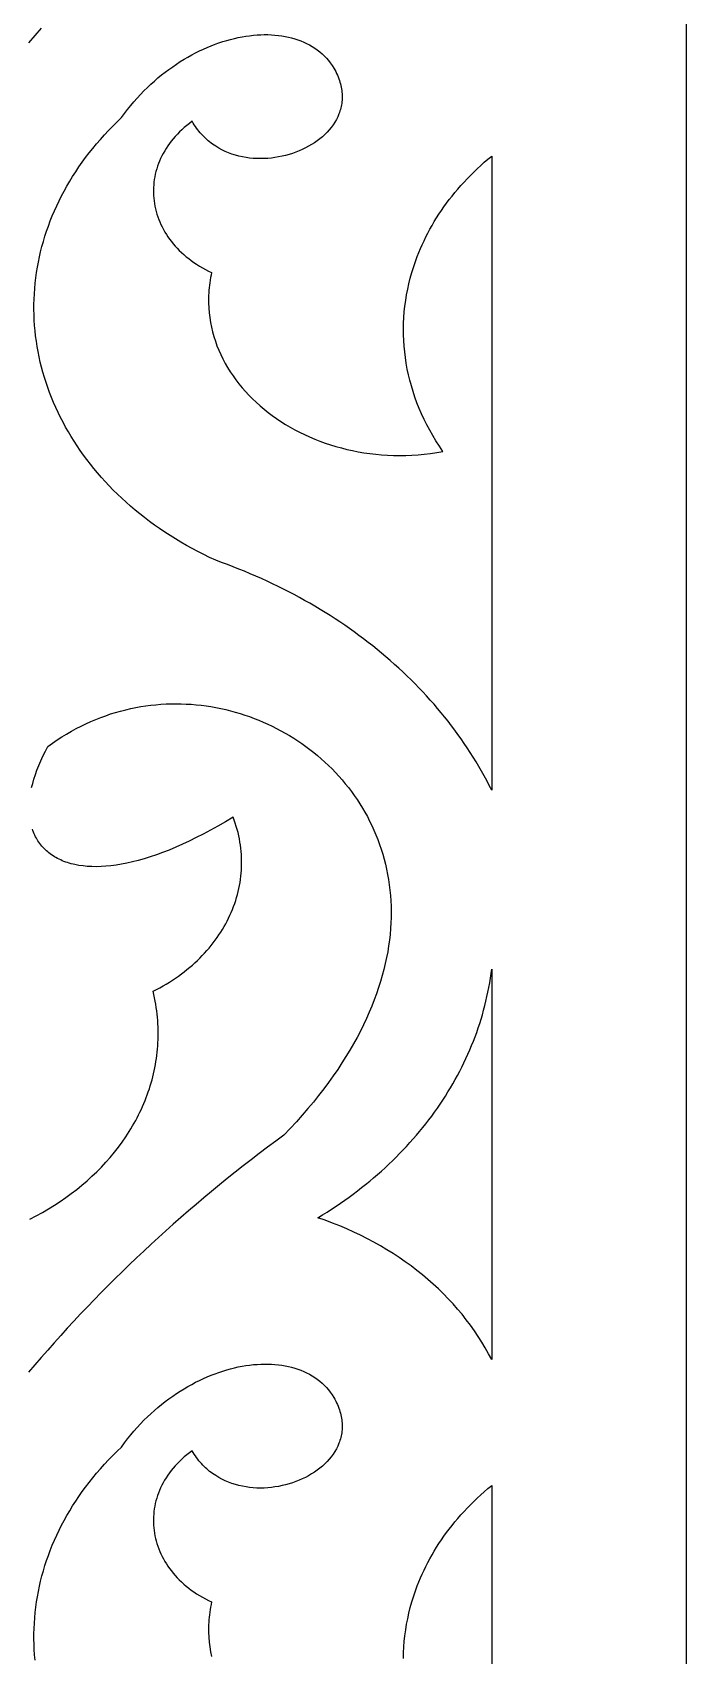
# Model space of a CAD drawing. Extents: x 2404 to 3052, y -2673 to -933.
# Drawn here: x 2553.3 to 2654, y -2242.5 to -1992.9 of the extents above; entities that cross this region are included whole.
import ezdxf

# ---------------------------------------------------------------- set-up
doc = ezdxf.new("R2010")
doc.units = 0
doc.layers.add('LAYER_1', color=18, linetype='CONTINUOUS')

msp = doc.modelspace()

# ---------------------------------------------------------------- linework, layer by layer
at = {"layer": 'LAYER_1'}
for points in [[(2404.01, -2673.09), (2654.01, -2673.09), (2654.01, -933.09), (2404.01, -933.09)], [(2567.02, -2005.95), (2567.48, -2005.32), (2567.96, -2004.7), (2568.44, -2004.1), (2568.94, -2003.51), (2569.44, -2002.94), (2569.95, -2002.39), (2570.48, -2001.85), (2571.01, -2001.32), (2571.54, -2000.82), (2572.09, -2000.33), (2572.64, -1999.85), (2573.2, -1999.39), (2573.76, -1998.95), (2574.33, -1998.53), (2574.91, -1998.12), (2575.49, -1997.72), (2576.07, -1997.34), (2576.66, -1996.98), (2577.25, -1996.64), (2577.84, -1996.31), (2578.43, -1996), (2579.03, -1995.7), (2579.63, -1995.42), (2580.23, -1995.16), (2580.83, -1994.91), (2581.43, -1994.68), (2582.03, -1994.47), (2582.62, -1994.27), (2583.22, -1994.09), (2583.82, -1993.92), (2584.41, -1993.78), (2585, -1993.65), (2585.59, -1993.53), (2586.17, -1993.43), (2586.75, -1993.35), (2587.32, -1993.29), (2587.89, -1993.24), (2588.45, -1993.21), (2589.01, -1993.19), (2589.56, -1993.19), (2590.11, -1993.21), (2590.65, -1993.25), (2591.18, -1993.3), (2591.7, -1993.37), (2592.21, -1993.46), (2592.72, -1993.56), (2593.21, -1993.68), (2593.69, -1993.82), (2594.17, -1993.97), (2594.63, -1994.14), (2595.08, -1994.33), (2595.52, -1994.53), (2595.95, -1994.76), (2596.36, -1995), (2596.77, -1995.25), (2597.15, -1995.52), (2597.53, -1995.82), (2597.89, -1996.12), (2598.23, -1996.45), (2598.56, -1996.79), (2598.87, -1997.15), (2599.17, -1997.53), (2599.45, -1997.92), (2599.71, -1998.33), (2599.86, -1998.61), (2600.01, -1998.88), (2600.14, -1999.15), (2600.26, -1999.42), (2600.37, -1999.69), (2600.48, -1999.96), (2600.57, -2000.23), (2600.65, -2000.49), (2600.72, -2000.76), (2600.79, -2001.02), (2600.84, -2001.28), (2600.89, -2001.54), (2600.93, -2001.79), (2600.96, -2002.05), (2600.97, -2002.3), (2600.99, -2002.55), (2600.99, -2002.8), (2600.98, -2003.04), (2600.97, -2003.29), (2600.95, -2003.53), (2600.92, -2003.77), (2600.88, -2004), (2600.83, -2004.24), (2600.78, -2004.47), (2600.72, -2004.7), (2600.65, -2004.93), (2600.58, -2005.15), (2600.49, -2005.38), (2600.31, -2005.81), (2600.1, -2006.24), (2599.86, -2006.65), (2599.59, -2007.06), (2599.31, -2007.45), (2599, -2007.82), (2598.67, -2008.19), (2598.31, -2008.54), (2597.94, -2008.88), (2597.55, -2009.21), (2597.14, -2009.52), (2596.71, -2009.81), (2596.27, -2010.1), (2595.82, -2010.36), (2595.35, -2010.61), (2594.86, -2010.85), (2594.37, -2011.06), (2593.86, -2011.26), (2593.34, -2011.45), (2592.82, -2011.61), (2592.29, -2011.76), (2591.75, -2011.89), (2591.2, -2012), (2590.65, -2012.09), (2590.1, -2012.16), (2589.54, -2012.22), (2588.98, -2012.25), (2588.42, -2012.26), (2587.86, -2012.25), (2587.3, -2012.22), (2586.75, -2012.16), (2586.19, -2012.09), (2585.64, -2011.99), (2585.1, -2011.87), (2584.56, -2011.73), (2584.03, -2011.56), (2583.51, -2011.37), (2582.99, -2011.15), (2582.49, -2010.91), (2582, -2010.65), (2581.52, -2010.36), (2581.05, -2010.04), (2580.82, -2009.87), (2580.59, -2009.69), (2580.37, -2009.51), (2580.16, -2009.32), (2579.94, -2009.13), (2579.73, -2008.93), (2579.53, -2008.72), (2579.33, -2008.5), (2579.13, -2008.28), (2578.94, -2008.05), (2578.75, -2007.81), (2578.57, -2007.57), (2578.4, -2007.32), (2578.22, -2007.06), (2578.06, -2006.8), (2577.9, -2006.52), (2577.48, -2006.83), (2577.08, -2007.15), (2576.69, -2007.48), (2576.32, -2007.81), (2575.96, -2008.15), (2575.62, -2008.49), (2575.3, -2008.84), (2574.99, -2009.2), (2574.69, -2009.56), (2574.41, -2009.93), (2574.15, -2010.3), (2573.9, -2010.68), (2573.67, -2011.06), (2573.45, -2011.45), (2573.24, -2011.84), (2573.05, -2012.23), (2572.88, -2012.63), (2572.72, -2013.03), (2572.57, -2013.43), (2572.45, -2013.83), (2572.33, -2014.24), (2572.23, -2014.65), (2572.15, -2015.06), (2572.07, -2015.47), (2572.02, -2015.88), (2571.98, -2016.29), (2571.95, -2016.71), (2571.94, -2017.12), (2571.94, -2017.53), (2571.96, -2017.95), (2571.99, -2018.36), (2572.04, -2018.77), (2572.1, -2019.18), (2572.17, -2019.59), (2572.26, -2020), (2572.36, -2020.4), (2572.48, -2020.81), (2572.61, -2021.21), (2572.76, -2021.6), (2572.92, -2022), (2573.09, -2022.39), (2573.28, -2022.77), (2573.48, -2023.16), (2573.7, -2023.54), (2573.93, -2023.91), (2574.17, -2024.28), (2574.43, -2024.64), (2574.7, -2025), (2574.99, -2025.35), (2575.28, -2025.7), (2575.6, -2026.04), (2575.92, -2026.38), (2576.26, -2026.7), (2576.62, -2027.02), (2576.98, -2027.34), (2577.37, -2027.64), (2577.76, -2027.94), (2578.17, -2028.23), (2578.59, -2028.51), (2579.02, -2028.78), (2579.47, -2029.04), (2579.93, -2029.29), (2580.41, -2029.54), (2580.9, -2029.77), (2580.81, -2030.17), (2580.74, -2030.56), (2580.67, -2030.95), (2580.61, -2031.34), (2580.56, -2031.74), (2580.52, -2032.12), (2580.49, -2032.51), (2580.46, -2032.9), (2580.44, -2033.29), (2580.43, -2033.67), (2580.43, -2034.05), (2580.43, -2034.44), (2580.46, -2035.2), (2580.52, -2035.95), (2580.61, -2036.7), (2580.72, -2037.44), (2580.87, -2038.17), (2581.04, -2038.9), (2581.24, -2039.61), (2581.47, -2040.32), (2581.72, -2041.02), (2582, -2041.72), (2582.31, -2042.4), (2582.63, -2043.07), (2582.99, -2043.74), (2583.36, -2044.39), (2583.77, -2045.03), (2584.19, -2045.66), (2584.63, -2046.28), (2585.1, -2046.89), (2585.59, -2047.48), (2586.1, -2048.07), (2586.63, -2048.64), (2587.19, -2049.19), (2587.76, -2049.73), (2588.35, -2050.26), (2588.96, -2050.78), (2589.58, -2051.28), (2590.23, -2051.76), (2590.89, -2052.23), (2591.57, -2052.68), (2592.27, -2053.12), (2592.98, -2053.54), (2593.71, -2053.94), (2594.45, -2054.33), (2595.21, -2054.7), (2595.98, -2055.05), (2596.76, -2055.38), (2597.56, -2055.7), (2598.37, -2055.99), (2599.19, -2056.26), (2600.03, -2056.52), (2600.87, -2056.75), (2601.73, -2056.97), (2602.59, -2057.16), (2603.47, -2057.33), (2604.35, -2057.48), (2605.25, -2057.61), (2606.15, -2057.72), (2607.06, -2057.8), (2607.98, -2057.86), (2608.91, -2057.9), (2609.84, -2057.91), (2610.78, -2057.9), (2611.72, -2057.86), (2612.67, -2057.8), (2613.62, -2057.72), (2614.58, -2057.61), (2615.54, -2057.47), (2616.5, -2057.3), (2615.96, -2056.5), (2615.43, -2055.68), (2614.94, -2054.86), (2614.47, -2054.03), (2614.03, -2053.19), (2613.61, -2052.35), (2613.22, -2051.51), (2612.85, -2050.66), (2612.51, -2049.8), (2612.2, -2048.95), (2611.91, -2048.08), (2611.65, -2047.22), (2611.42, -2046.35), (2611.21, -2045.48), (2611.02, -2044.61), (2610.86, -2043.73), (2610.73, -2042.85), (2610.62, -2041.98), (2610.54, -2041.1), (2610.48, -2040.22), (2610.44, -2039.34), (2610.44, -2038.46), (2610.45, -2037.58), (2610.5, -2036.71), (2610.56, -2035.83), (2610.65, -2034.96), (2610.77, -2034.08), (2610.91, -2033.22), (2611.08, -2032.35), (2611.27, -2031.49), (2611.48, -2030.63), (2611.72, -2029.77), (2611.91, -2029.15), (2612.11, -2028.54), (2612.33, -2027.92), (2612.55, -2027.31), (2612.79, -2026.7), (2613.05, -2026.1), (2613.31, -2025.49), (2613.59, -2024.9), (2613.88, -2024.3), (2614.18, -2023.71), (2614.5, -2023.12), (2614.83, -2022.53), (2615.17, -2021.95), (2615.52, -2021.38), (2615.89, -2020.8), (2616.27, -2020.24), (2616.66, -2019.67), (2617.06, -2019.11), (2617.48, -2018.56), (2617.91, -2018.01), (2618.35, -2017.47), (2618.8, -2016.93), (2619.27, -2016.39), (2619.75, -2015.87), (2620.24, -2015.34), (2620.74, -2014.83), (2621.25, -2014.32), (2621.78, -2013.81), (2622.32, -2013.31), (2622.87, -2012.82), (2623.43, -2012.34), (2624.01, -2011.86), (2624.01, -2029.77), (2624.01, -2109.38), (2623.63, -2108.64), (2623.25, -2107.9), (2622.85, -2107.17), (2622.44, -2106.45), (2622.03, -2105.72), (2621.6, -2105.01), (2621.16, -2104.29), (2620.71, -2103.59), (2620.26, -2102.89), (2619.79, -2102.19), (2619.31, -2101.5), (2618.82, -2100.81), (2618.32, -2100.13), (2617.81, -2099.46), (2617.3, -2098.79), (2616.77, -2098.12), (2616.23, -2097.46), (2615.68, -2096.81), (2615.13, -2096.17), (2614.56, -2095.52), (2613.99, -2094.89), (2613.4, -2094.26), (2612.81, -2093.64), (2612.21, -2093.02), (2611.59, -2092.41), (2610.97, -2091.8), (2610.34, -2091.2), (2609.71, -2090.61), (2609.06, -2090.03), (2608.4, -2089.45), (2607.74, -2088.87), (2607.07, -2088.31), (2606.39, -2087.75), (2605.7, -2087.19), (2605, -2086.65), (2604.29, -2086.11), (2603.58, -2085.57), (2602.86, -2085.05), (2602.13, -2084.53), (2601.39, -2084.02), (2600.64, -2083.51), (2599.89, -2083.02), (2599.13, -2082.53), (2598.36, -2082.04), (2597.59, -2081.57), (2596.8, -2081.1), (2596.01, -2080.64), (2595.21, -2080.19), (2594.41, -2079.74), (2593.6, -2079.3), (2592.78, -2078.88), (2591.95, -2078.45), (2591.12, -2078.04), (2590.28, -2077.63), (2589.43, -2077.24), (2588.58, -2076.85), (2587.72, -2076.46), (2586.85, -2076.09), (2585.98, -2075.72), (2585.1, -2075.37), (2584.21, -2075.02), (2583.32, -2074.68), (2582.42, -2074.35), (2581.52, -2074.02), (2580.59, -2073.59), (2579.68, -2073.14), (2578.78, -2072.68), (2577.89, -2072.21), (2577.02, -2071.73), (2576.17, -2071.24), (2575.33, -2070.73), (2574.5, -2070.22), (2573.69, -2069.69), (2572.89, -2069.15), (2572.11, -2068.6), (2571.34, -2068.04), (2570.59, -2067.47), (2569.86, -2066.89), (2569.14, -2066.3), (2568.43, -2065.7), (2567.74, -2065.1), (2567.06, -2064.48), (2566.4, -2063.85), (2565.76, -2063.22), (2565.13, -2062.58), (2564.52, -2061.92), (2563.92, -2061.27), (2563.34, -2060.6), (2562.78, -2059.92), (2562.23, -2059.24), (2561.69, -2058.55), (2561.18, -2057.85), (2560.68, -2057.15), (2560.19, -2056.44), (2559.72, -2055.72), (2559.27, -2055), (2558.84, -2054.27), (2558.42, -2053.53), (2558.02, -2052.79), (2557.63, -2052.05), (2557.26, -2051.3), (2556.91, -2050.54), (2556.58, -2049.78), (2556.26, -2049.01), (2555.96, -2048.24), (2555.68, -2047.47), (2555.41, -2046.69), (2555.16, -2045.91), (2554.93, -2045.12), (2554.72, -2044.33), (2554.52, -2043.54), (2554.35, -2042.74), (2554.19, -2041.94), (2554.04, -2041.14), (2553.92, -2040.34), (2553.81, -2039.53), (2553.72, -2038.73), (2553.65, -2037.92), (2553.6, -2037.11), (2553.56, -2036.29), (2553.55, -2035.48), (2553.55, -2034.67), (2553.57, -2033.85), (2553.61, -2033.03), (2553.67, -2032.22), (2553.74, -2031.4), (2553.84, -2030.59), (2553.95, -2029.77), (2554.08, -2028.97), (2554.23, -2028.17), (2554.4, -2027.37), (2554.58, -2026.57), (2554.78, -2025.77), (2555, -2024.98), (2555.24, -2024.19), (2555.5, -2023.4), (2555.77, -2022.62), (2556.06, -2021.84), (2556.37, -2021.06), (2556.7, -2020.29), (2557.05, -2019.52), (2557.41, -2018.76), (2557.79, -2018), (2558.19, -2017.24), (2558.61, -2016.49), (2559.05, -2015.74), (2559.5, -2015), (2559.97, -2014.27), (2560.46, -2013.54), (2560.97, -2012.82), (2561.49, -2012.1), (2562.04, -2011.39), (2562.6, -2010.68), (2563.17, -2009.98), (2563.77, -2009.29), (2564.39, -2008.61), (2565.02, -2007.93), (2565.67, -2007.27), (2566.34, -2006.61)], [(2624.01, -2196.95), (2623.53, -2196.04), (2623.02, -2195.14), (2622.49, -2194.24), (2621.93, -2193.37), (2621.35, -2192.5), (2620.74, -2191.65), (2620.1, -2190.81), (2619.45, -2189.98), (2618.76, -2189.17), (2618.06, -2188.37), (2617.33, -2187.59), (2616.57, -2186.82), (2615.8, -2186.07), (2615, -2185.33), (2614.18, -2184.61), (2613.34, -2183.9), (2612.48, -2183.22), (2611.6, -2182.55), (2610.69, -2181.89), (2609.77, -2181.26), (2608.83, -2180.64), (2607.87, -2180.04), (2606.88, -2179.46), (2605.89, -2178.9), (2604.87, -2178.35), (2603.83, -2177.83), (2602.78, -2177.33), (2601.71, -2176.84), (2600.62, -2176.38), (2599.52, -2175.94), (2598.4, -2175.52), (2597.27, -2175.12), (2597.98, -2174.69), (2598.68, -2174.25), (2599.37, -2173.8), (2600.06, -2173.35), (2600.73, -2172.89), (2601.4, -2172.43), (2602.06, -2171.96), (2602.71, -2171.48), (2603.35, -2170.99), (2603.99, -2170.5), (2604.61, -2170), (2605.23, -2169.5), (2605.84, -2168.99), (2606.44, -2168.48), (2607.03, -2167.96), (2607.61, -2167.43), (2608.18, -2166.9), (2608.74, -2166.36), (2609.3, -2165.81), (2609.84, -2165.26), (2610.38, -2164.71), (2610.9, -2164.15), (2611.42, -2163.58), (2611.93, -2163.01), (2612.43, -2162.44), (2612.92, -2161.86), (2613.4, -2161.27), (2613.87, -2160.68), (2614.33, -2160.09), (2614.78, -2159.49), (2615.22, -2158.88), (2615.65, -2158.27), (2616.07, -2157.66), (2616.49, -2157.04), (2616.89, -2156.42), (2617.28, -2155.79), (2617.66, -2155.16), (2618.04, -2154.53), (2618.4, -2153.89), (2618.75, -2153.25), (2619.09, -2152.6), (2619.42, -2151.95), (2619.74, -2151.3), (2620.05, -2150.64), (2620.35, -2149.98), (2620.64, -2149.32), (2620.92, -2148.65), (2621.19, -2147.98), (2621.45, -2147.31), (2621.7, -2146.63), (2621.93, -2145.95), (2622.16, -2145.27), (2622.37, -2144.59), (2622.58, -2143.9), (2622.77, -2143.21), (2622.95, -2142.51), (2623.12, -2141.82), (2623.28, -2141.12), (2623.43, -2140.42), (2623.57, -2139.72), (2623.7, -2139.01), (2623.81, -2138.3), (2623.92, -2137.59), (2624.01, -2136.88)]]:
    msp.add_lwpolyline(points, close=True, dxfattribs=at)
for points in [[(2554.67, -1992.19), (2553.69, -1993.32), (2552.73, -1994.46)], [(2553.19, -2108.99), (2553.35, -2108.33), (2553.54, -2107.66), (2553.76, -2106.97), (2554.01, -2106.28), (2554.29, -2105.57), (2554.59, -2104.86), (2554.93, -2104.13), (2555.3, -2103.4), (2555.7, -2102.66), (2556.41, -2102.15), (2557.13, -2101.65), (2557.86, -2101.19), (2558.58, -2100.74), (2559.32, -2100.31), (2560.06, -2099.91), (2560.8, -2099.52), (2561.55, -2099.16), (2562.31, -2098.82), (2563.06, -2098.5), (2563.82, -2098.2), (2564.59, -2097.92), (2565.35, -2097.66), (2566.12, -2097.42), (2566.89, -2097.21), (2567.67, -2097.01), (2568.44, -2096.83), (2569.22, -2096.67), (2569.99, -2096.53), (2570.77, -2096.41), (2571.55, -2096.31), (2572.33, -2096.23), (2573.1, -2096.17), (2573.88, -2096.12), (2574.66, -2096.1), (2575.43, -2096.09), (2576.21, -2096.1), (2576.98, -2096.13), (2577.75, -2096.17), (2578.52, -2096.24), (2579.28, -2096.32), (2580.05, -2096.42), (2580.8, -2096.53), (2581.56, -2096.67), (2582.31, -2096.82), (2583.06, -2096.98), (2583.8, -2097.17), (2584.54, -2097.37), (2585.27, -2097.58), (2586, -2097.82), (2586.72, -2098.06), (2587.43, -2098.33), (2588.14, -2098.61), (2588.84, -2098.9), (2589.54, -2099.21), (2590.22, -2099.54), (2590.9, -2099.88), (2591.57, -2100.23), (2592.24, -2100.6), (2592.89, -2100.99), (2593.54, -2101.39), (2594.18, -2101.8), (2594.8, -2102.22), (2595.42, -2102.67), (2596.03, -2103.12), (2596.62, -2103.59), (2597.21, -2104.07), (2597.78, -2104.56), (2598.35, -2105.07), (2598.9, -2105.59), (2599.44, -2106.12), (2599.97, -2106.67), (2600.48, -2107.23), (2600.98, -2107.8), (2601.47, -2108.38), (2601.95, -2108.97), (2602.41, -2109.58), (2602.86, -2110.2), (2603.29, -2110.83), (2603.71, -2111.47), (2604.11, -2112.12), (2604.5, -2112.78), (2604.87, -2113.45), (2605.22, -2114.14), (2605.56, -2114.83), (2605.89, -2115.54), (2606.19, -2116.25), (2606.48, -2116.98), (2606.75, -2117.71), (2607, -2118.45), (2607.24, -2119.21), (2607.45, -2119.97), (2607.65, -2120.74), (2607.83, -2121.52), (2607.99, -2122.32), (2608.13, -2123.11), (2608.25, -2123.92), (2608.35, -2124.74), (2608.42, -2125.56), (2608.48, -2126.39), (2608.52, -2127.23), (2608.53, -2128.08), (2608.52, -2128.94), (2608.49, -2129.8), (2608.44, -2130.67), (2608.36, -2131.55), (2608.27, -2132.43), (2608.14, -2133.32), (2608, -2134.22), (2607.83, -2135.13), (2607.63, -2136.04), (2607.41, -2136.95), (2607.17, -2137.88), (2606.9, -2138.8), (2606.61, -2139.74), (2606.28, -2140.68), (2605.94, -2141.62), (2605.56, -2142.57), (2605.16, -2143.53), (2604.74, -2144.49), (2604.28, -2145.45), (2603.8, -2146.42), (2603.29, -2147.4), (2602.75, -2148.37), (2602.18, -2149.36), (2601.58, -2150.34), (2600.95, -2151.33), (2600.3, -2152.33), (2599.61, -2153.32), (2598.89, -2154.32), (2598.15, -2155.33), (2597.37, -2156.33), (2596.56, -2157.34), (2595.72, -2158.35), (2594.84, -2159.37), (2593.94, -2160.38), (2593, -2161.4), (2592.03, -2162.42), (2590.76, -2163.36), (2589.5, -2164.3), (2588.24, -2165.25), (2586.99, -2166.2), (2585.75, -2167.17), (2584.52, -2168.14), (2583.3, -2169.11), (2582.09, -2170.09), (2580.88, -2171.08), (2579.69, -2172.08), (2578.5, -2173.08), (2577.32, -2174.08), (2576.15, -2175.1), (2574.99, -2176.12), (2573.84, -2177.14), (2572.7, -2178.18), (2571.57, -2179.21), (2570.44, -2180.26), (2569.33, -2181.31), (2568.22, -2182.36), (2567.12, -2183.43), (2566.03, -2184.49), (2564.95, -2185.57), (2563.88, -2186.65), (2562.82, -2187.73), (2561.77, -2188.83), (2560.73, -2189.92), (2559.7, -2191.03), (2558.67, -2192.13), (2557.66, -2193.25), (2556.65, -2194.37), (2555.66, -2195.49), (2554.67, -2196.62), (2553.69, -2197.76), (2552.73, -2198.9)], [(2552.92, -2175.35), (2553.89, -2174.84), (2554.84, -2174.32), (2555.77, -2173.78), (2556.69, -2173.22), (2557.58, -2172.64), (2558.45, -2172.04), (2559.3, -2171.42), (2560.13, -2170.78), (2560.94, -2170.12), (2561.72, -2169.45), (2562.48, -2168.76), (2563.22, -2168.05), (2563.94, -2167.33), (2564.63, -2166.59), (2565.29, -2165.84), (2565.93, -2165.07), (2566.54, -2164.29), (2567.13, -2163.49), (2567.69, -2162.68), (2567.96, -2162.27), (2568.22, -2161.86), (2568.48, -2161.44), (2568.73, -2161.02), (2568.97, -2160.6), (2569.21, -2160.17), (2569.44, -2159.74), (2569.66, -2159.31), (2569.87, -2158.88), (2570.08, -2158.44), (2570.27, -2158), (2570.47, -2157.56), (2570.65, -2157.11), (2570.82, -2156.66), (2570.99, -2156.21), (2571.15, -2155.76), (2571.31, -2155.31), (2571.45, -2154.85), (2571.59, -2154.39), (2571.72, -2153.93), (2571.84, -2153.46), (2571.95, -2153), (2572.06, -2152.53), (2572.16, -2152.06), (2572.25, -2151.58), (2572.33, -2151.11), (2572.4, -2150.63), (2572.46, -2150.16), (2572.52, -2149.68), (2572.57, -2149.2), (2572.6, -2148.71), (2572.63, -2148.23), (2572.65, -2147.74), (2572.67, -2147.25), (2572.67, -2146.77), (2572.67, -2146.28), (2572.65, -2145.78), (2572.63, -2145.29), (2572.6, -2144.8), (2572.55, -2144.3), (2572.5, -2143.81), (2572.44, -2143.31), (2572.38, -2142.81), (2572.3, -2142.31), (2572.21, -2141.81), (2572.11, -2141.31), (2572.01, -2140.81), (2571.89, -2140.31), (2572.41, -2140.04), (2572.92, -2139.77), (2573.42, -2139.48), (2573.92, -2139.19), (2574.4, -2138.9), (2574.87, -2138.59), (2575.34, -2138.28), (2575.79, -2137.96), (2576.24, -2137.64), (2576.68, -2137.31), (2577.1, -2136.97), (2577.52, -2136.62), (2577.93, -2136.27), (2578.32, -2135.92), (2578.71, -2135.55), (2579.09, -2135.19), (2579.46, -2134.81), (2579.81, -2134.43), (2580.16, -2134.05), (2580.5, -2133.66), (2580.82, -2133.26), (2581.14, -2132.86), (2581.45, -2132.46), (2581.74, -2132.05), (2582.03, -2131.63), (2582.3, -2131.21), (2582.57, -2130.79), (2582.82, -2130.36), (2583.06, -2129.93), (2583.29, -2129.5), (2583.51, -2129.06), (2583.72, -2128.62), (2583.92, -2128.17), (2584.11, -2127.72), (2584.28, -2127.27), (2584.45, -2126.82), (2584.6, -2126.36), (2584.74, -2125.9), (2584.87, -2125.44), (2584.99, -2124.98), (2585.1, -2124.51), (2585.19, -2124.04), (2585.27, -2123.57), (2585.35, -2123.1), (2585.41, -2122.62), (2585.45, -2122.15), (2585.49, -2121.67), (2585.51, -2121.19), (2585.52, -2120.72), (2585.52, -2120.24), (2585.51, -2119.75), (2585.48, -2119.27), (2585.45, -2118.79), (2585.4, -2118.31), (2585.33, -2117.83), (2585.26, -2117.35), (2585.17, -2116.86), (2585.07, -2116.38), (2584.96, -2115.9), (2584.83, -2115.42), (2584.69, -2114.94), (2584.54, -2114.46), (2584.37, -2113.98), (2584.19, -2113.51), (2583.02, -2114.22), (2581.87, -2114.89), (2580.73, -2115.52), (2579.62, -2116.12), (2578.53, -2116.68), (2577.45, -2117.21), (2576.4, -2117.7), (2575.37, -2118.16), (2574.35, -2118.58), (2573.36, -2118.97), (2572.39, -2119.32), (2571.44, -2119.64), (2570.51, -2119.93), (2569.61, -2120.19), (2568.72, -2120.41), (2567.86, -2120.61), (2567.02, -2120.77), (2566.2, -2120.9), (2565.4, -2121.01), (2564.63, -2121.08), (2563.88, -2121.13), (2563.15, -2121.15), (2562.44, -2121.14), (2561.76, -2121.1), (2561.1, -2121.03), (2560.47, -2120.94), (2559.86, -2120.83), (2559.56, -2120.76), (2559.27, -2120.69), (2558.99, -2120.61), (2558.71, -2120.52), (2558.44, -2120.43), (2558.17, -2120.33), (2557.91, -2120.22), (2557.66, -2120.11), (2557.41, -2120), (2557.17, -2119.88), (2556.93, -2119.75), (2556.71, -2119.61), (2556.48, -2119.47), (2556.27, -2119.33), (2556.06, -2119.18), (2555.85, -2119.02), (2555.66, -2118.86), (2555.47, -2118.7), (2555.28, -2118.52), (2555.1, -2118.35), (2554.93, -2118.16), (2554.77, -2117.98), (2554.61, -2117.78), (2554.46, -2117.59), (2554.31, -2117.38), (2554.17, -2117.18), (2554.04, -2116.97), (2553.92, -2116.75), (2553.8, -2116.53), (2553.69, -2116.3), (2553.58, -2116.07), (2553.48, -2115.84), (2553.39, -2115.6), (2553.3, -2115.35)], [(2553.72, -2243.16), (2553.65, -2242.35), (2553.6, -2241.54), (2553.56, -2240.73), (2553.55, -2239.92), (2553.55, -2239.1), (2553.57, -2238.29), (2553.61, -2237.47), (2553.67, -2236.66), (2553.74, -2235.84), (2553.84, -2235.02), (2553.95, -2234.21), (2554.08, -2233.41), (2554.23, -2232.6), (2554.4, -2231.8), (2554.58, -2231.01), (2554.78, -2230.21), (2555, -2229.42), (2555.24, -2228.63), (2555.5, -2227.84), (2555.77, -2227.06), (2556.06, -2226.28), (2556.37, -2225.5), (2556.7, -2224.73), (2557.05, -2223.96), (2557.41, -2223.19), (2557.79, -2222.43), (2558.19, -2221.68), (2558.61, -2220.93), (2559.05, -2220.18), (2559.5, -2219.44), (2559.97, -2218.71), (2560.46, -2217.98), (2560.97, -2217.25), (2561.49, -2216.54), (2562.04, -2215.82), (2562.6, -2215.12), (2563.17, -2214.42), (2563.77, -2213.73), (2564.39, -2213.05), (2565.02, -2212.37), (2565.67, -2211.7), (2566.34, -2211.04), (2567.02, -2210.39), (2567.48, -2209.76), (2567.96, -2209.14), (2568.44, -2208.53), (2568.94, -2207.95), (2569.44, -2207.38), (2569.95, -2206.82), (2570.48, -2206.28), (2571.01, -2205.76), (2571.54, -2205.26), (2572.09, -2204.76), (2572.64, -2204.29), (2573.2, -2203.83), (2573.76, -2203.39), (2574.33, -2202.96), (2574.91, -2202.55), (2575.49, -2202.16), (2576.07, -2201.78), (2576.66, -2201.42), (2577.25, -2201.08), (2577.84, -2200.75), (2578.43, -2200.44), (2579.03, -2200.14), (2579.63, -2199.86), (2580.23, -2199.6), (2580.83, -2199.35), (2581.43, -2199.12), (2582.03, -2198.91), (2582.62, -2198.71), (2583.22, -2198.53), (2583.82, -2198.36), (2584.41, -2198.21), (2585, -2198.08), (2585.59, -2197.97), (2586.17, -2197.87), (2586.75, -2197.79), (2587.32, -2197.72), (2587.89, -2197.68), (2588.45, -2197.64), (2589.01, -2197.63), (2589.56, -2197.63), (2590.11, -2197.65), (2590.65, -2197.69), (2591.18, -2197.74), (2591.7, -2197.81), (2592.21, -2197.89), (2592.72, -2198), (2593.21, -2198.12), (2593.69, -2198.25), (2594.17, -2198.41), (2594.63, -2198.58), (2595.08, -2198.77), (2595.52, -2198.97), (2595.95, -2199.19), (2596.36, -2199.43), (2596.77, -2199.69), (2597.15, -2199.96), (2597.53, -2200.25), (2597.89, -2200.56), (2598.23, -2200.89), (2598.56, -2201.23), (2598.87, -2201.59), (2599.17, -2201.96), (2599.45, -2202.36), (2599.71, -2202.77), (2599.86, -2203.04), (2600.01, -2203.32), (2600.14, -2203.59), (2600.26, -2203.86), (2600.37, -2204.13), (2600.48, -2204.4), (2600.57, -2204.67), (2600.65, -2204.93), (2600.72, -2205.19), (2600.79, -2205.46), (2600.84, -2205.72), (2600.89, -2205.97), (2600.93, -2206.23), (2600.96, -2206.48), (2600.97, -2206.74), (2600.99, -2206.99), (2600.99, -2207.23), (2600.98, -2207.48), (2600.97, -2207.72), (2600.95, -2207.97), (2600.92, -2208.21), (2600.88, -2208.44), (2600.83, -2208.68), (2600.78, -2208.91), (2600.72, -2209.14), (2600.65, -2209.37), (2600.58, -2209.59), (2600.49, -2209.81), (2600.31, -2210.25), (2600.1, -2210.68), (2599.86, -2211.09), (2599.59, -2211.49), (2599.31, -2211.88), (2599, -2212.26), (2598.67, -2212.63), (2598.31, -2212.98), (2597.94, -2213.32), (2597.55, -2213.64), (2597.14, -2213.96), (2596.71, -2214.25), (2596.27, -2214.53), (2595.82, -2214.8), (2595.35, -2215.05), (2594.86, -2215.28), (2594.37, -2215.5), (2593.86, -2215.7), (2593.34, -2215.88), (2592.82, -2216.05), (2592.29, -2216.2), (2591.75, -2216.33), (2591.2, -2216.44), (2590.65, -2216.53), (2590.1, -2216.6), (2589.54, -2216.65), (2588.98, -2216.69), (2588.42, -2216.7), (2587.86, -2216.69), (2587.3, -2216.66), (2586.75, -2216.6), (2586.19, -2216.53), (2585.64, -2216.43), (2585.1, -2216.31), (2584.56, -2216.17), (2584.03, -2216), (2583.51, -2215.81), (2582.99, -2215.59), (2582.49, -2215.35), (2582, -2215.08), (2581.52, -2214.79), (2581.05, -2214.48), (2580.82, -2214.31), (2580.59, -2214.13), (2580.37, -2213.95), (2580.16, -2213.76), (2579.94, -2213.57), (2579.73, -2213.37), (2579.53, -2213.16), (2579.33, -2212.94), (2579.13, -2212.72), (2578.94, -2212.49), (2578.75, -2212.25), (2578.57, -2212.01), (2578.4, -2211.76), (2578.22, -2211.5), (2578.06, -2211.23), (2577.9, -2210.96), (2577.48, -2211.27), (2577.08, -2211.59), (2576.69, -2211.91), (2576.32, -2212.25), (2575.96, -2212.59), (2575.62, -2212.93), (2575.3, -2213.28), (2574.99, -2213.64), (2574.69, -2214), (2574.41, -2214.37), (2574.15, -2214.74), (2573.9, -2215.12), (2573.66, -2215.5), (2573.45, -2215.88), (2573.24, -2216.27), (2573.05, -2216.67), (2572.88, -2217.06), (2572.72, -2217.46), (2572.57, -2217.86), (2572.45, -2218.27), (2572.33, -2218.68), (2572.23, -2219.08), (2572.15, -2219.49), (2572.07, -2219.91), (2572.02, -2220.32), (2571.98, -2220.73), (2571.95, -2221.14), (2571.94, -2221.56), (2571.94, -2221.97), (2571.96, -2222.38), (2571.99, -2222.8), (2572.04, -2223.21), (2572.1, -2223.62), (2572.17, -2224.03), (2572.26, -2224.44), (2572.36, -2224.84), (2572.48, -2225.24), (2572.61, -2225.64), (2572.76, -2226.04), (2572.92, -2226.43), (2573.09, -2226.83), (2573.28, -2227.21), (2573.48, -2227.6), (2573.7, -2227.97), (2573.93, -2228.35), (2574.17, -2228.72), (2574.43, -2229.08), (2574.7, -2229.44), (2574.99, -2229.79), (2575.28, -2230.14), (2575.6, -2230.48), (2575.92, -2230.81), (2576.26, -2231.14), (2576.62, -2231.46), (2576.98, -2231.77), (2577.37, -2232.08), (2577.76, -2232.38), (2578.17, -2232.66), (2578.59, -2232.95), (2579.02, -2233.22), (2579.47, -2233.48), (2579.93, -2233.73), (2580.41, -2233.98), (2580.9, -2234.21), (2580.81, -2234.6), (2580.74, -2235), (2580.67, -2235.39), (2580.61, -2235.78), (2580.56, -2236.17), (2580.52, -2236.56), (2580.49, -2236.95), (2580.46, -2237.34), (2580.44, -2237.72), (2580.43, -2238.11), (2580.43, -2238.49), (2580.43, -2238.87), (2580.46, -2239.63), (2580.52, -2240.39), (2580.61, -2241.13), (2580.72, -2241.87), (2580.87, -2242.61)], [(2610.44, -2242.9), (2610.45, -2242.02), (2610.5, -2241.14), (2610.56, -2240.27), (2610.65, -2239.4), (2610.77, -2238.52), (2610.91, -2237.65), (2611.08, -2236.79), (2611.27, -2235.92), (2611.48, -2235.07), (2611.72, -2234.21), (2611.91, -2233.59), (2612.11, -2232.97), (2612.33, -2232.36), (2612.55, -2231.75), (2612.79, -2231.14), (2613.05, -2230.53), (2613.31, -2229.93), (2613.59, -2229.33), (2613.88, -2228.74), (2614.18, -2228.15), (2614.5, -2227.56), (2614.83, -2226.97), (2615.17, -2226.39), (2615.52, -2225.81), (2615.89, -2225.24), (2616.27, -2224.67), (2616.66, -2224.11), (2617.06, -2223.55), (2617.48, -2223), (2617.91, -2222.45), (2618.35, -2221.9), (2618.8, -2221.37), (2619.27, -2220.83), (2619.75, -2220.3), (2620.24, -2219.78), (2620.74, -2219.27), (2621.25, -2218.76), (2621.78, -2218.25), (2622.32, -2217.75), (2622.87, -2217.26), (2623.43, -2216.77), (2624.01, -2216.3), (2624.01, -2234.21), (2624.01, -2313.82)]]:
    msp.add_lwpolyline(points, dxfattribs=at)

doc.saveas('drawing.dxf')
